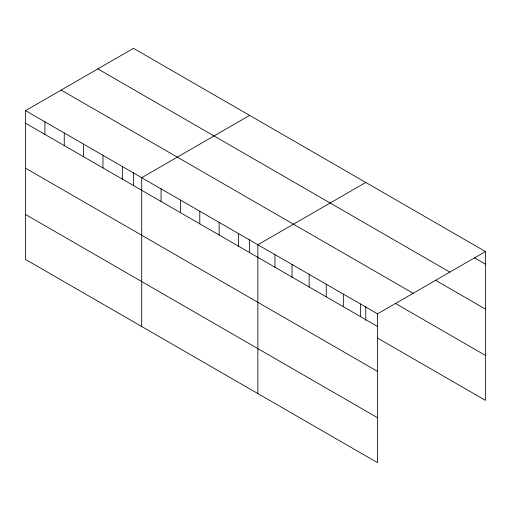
<?xml version="1.0" encoding="UTF-8"?>
<svg xmlns="http://www.w3.org/2000/svg" width="511" height="511" viewBox="0 0 511 511"><rect width="100%" height="100%" fill="white"/><g stroke="black" fill="none" stroke-linecap="round" stroke-linejoin="round"><path stroke-width="0.77" d="M25.55 110.638L377.533 313.85L377.533 462.672L25.55 259.454L25.55 110.638L133.467 48.328L485.45 251.546L485.45 400.362L377.399 337.982M249.624 115.39L141.7 177.7L141.7 326.516M365.774 182.453L257.857 244.756L257.857 393.579M377.533 313.85L485.45 251.546M474.508 257.825L485.45 264.142M97.856 68.889L449.833 272.108M435.532 280.271L485.45 309.098M61.167 90.077L413.144 293.288M395.182 303.291L485.45 355.413M25.55 123.234L377.533 326.446M25.55 168.189L377.533 371.401M25.55 214.505L377.533 417.717M365.774 306.466L365.774 320.423M360.434 303.981L360.434 316.577M343.341 294.112L343.341 306.709M326.242 284.237L326.242 296.84M309.149 274.369L309.149 286.965M292.049 264.5L292.049 277.096M274.956 254.631L274.956 267.227M249.624 239.41L249.624 252.581M238.496 233.584L238.496 246.181M219.136 222.406L219.136 235.003M199.782 211.228L199.782 223.824M180.421 200.05L180.421 212.646M161.061 188.872L161.061 201.475M133.467 172.348L133.467 185.525M122.346 166.522L122.346 179.118M102.986 155.344L102.986 167.94M83.625 144.166L83.625 156.768M64.265 132.988L64.265 145.59M44.911 121.816L44.911 134.412"/></g></svg>
